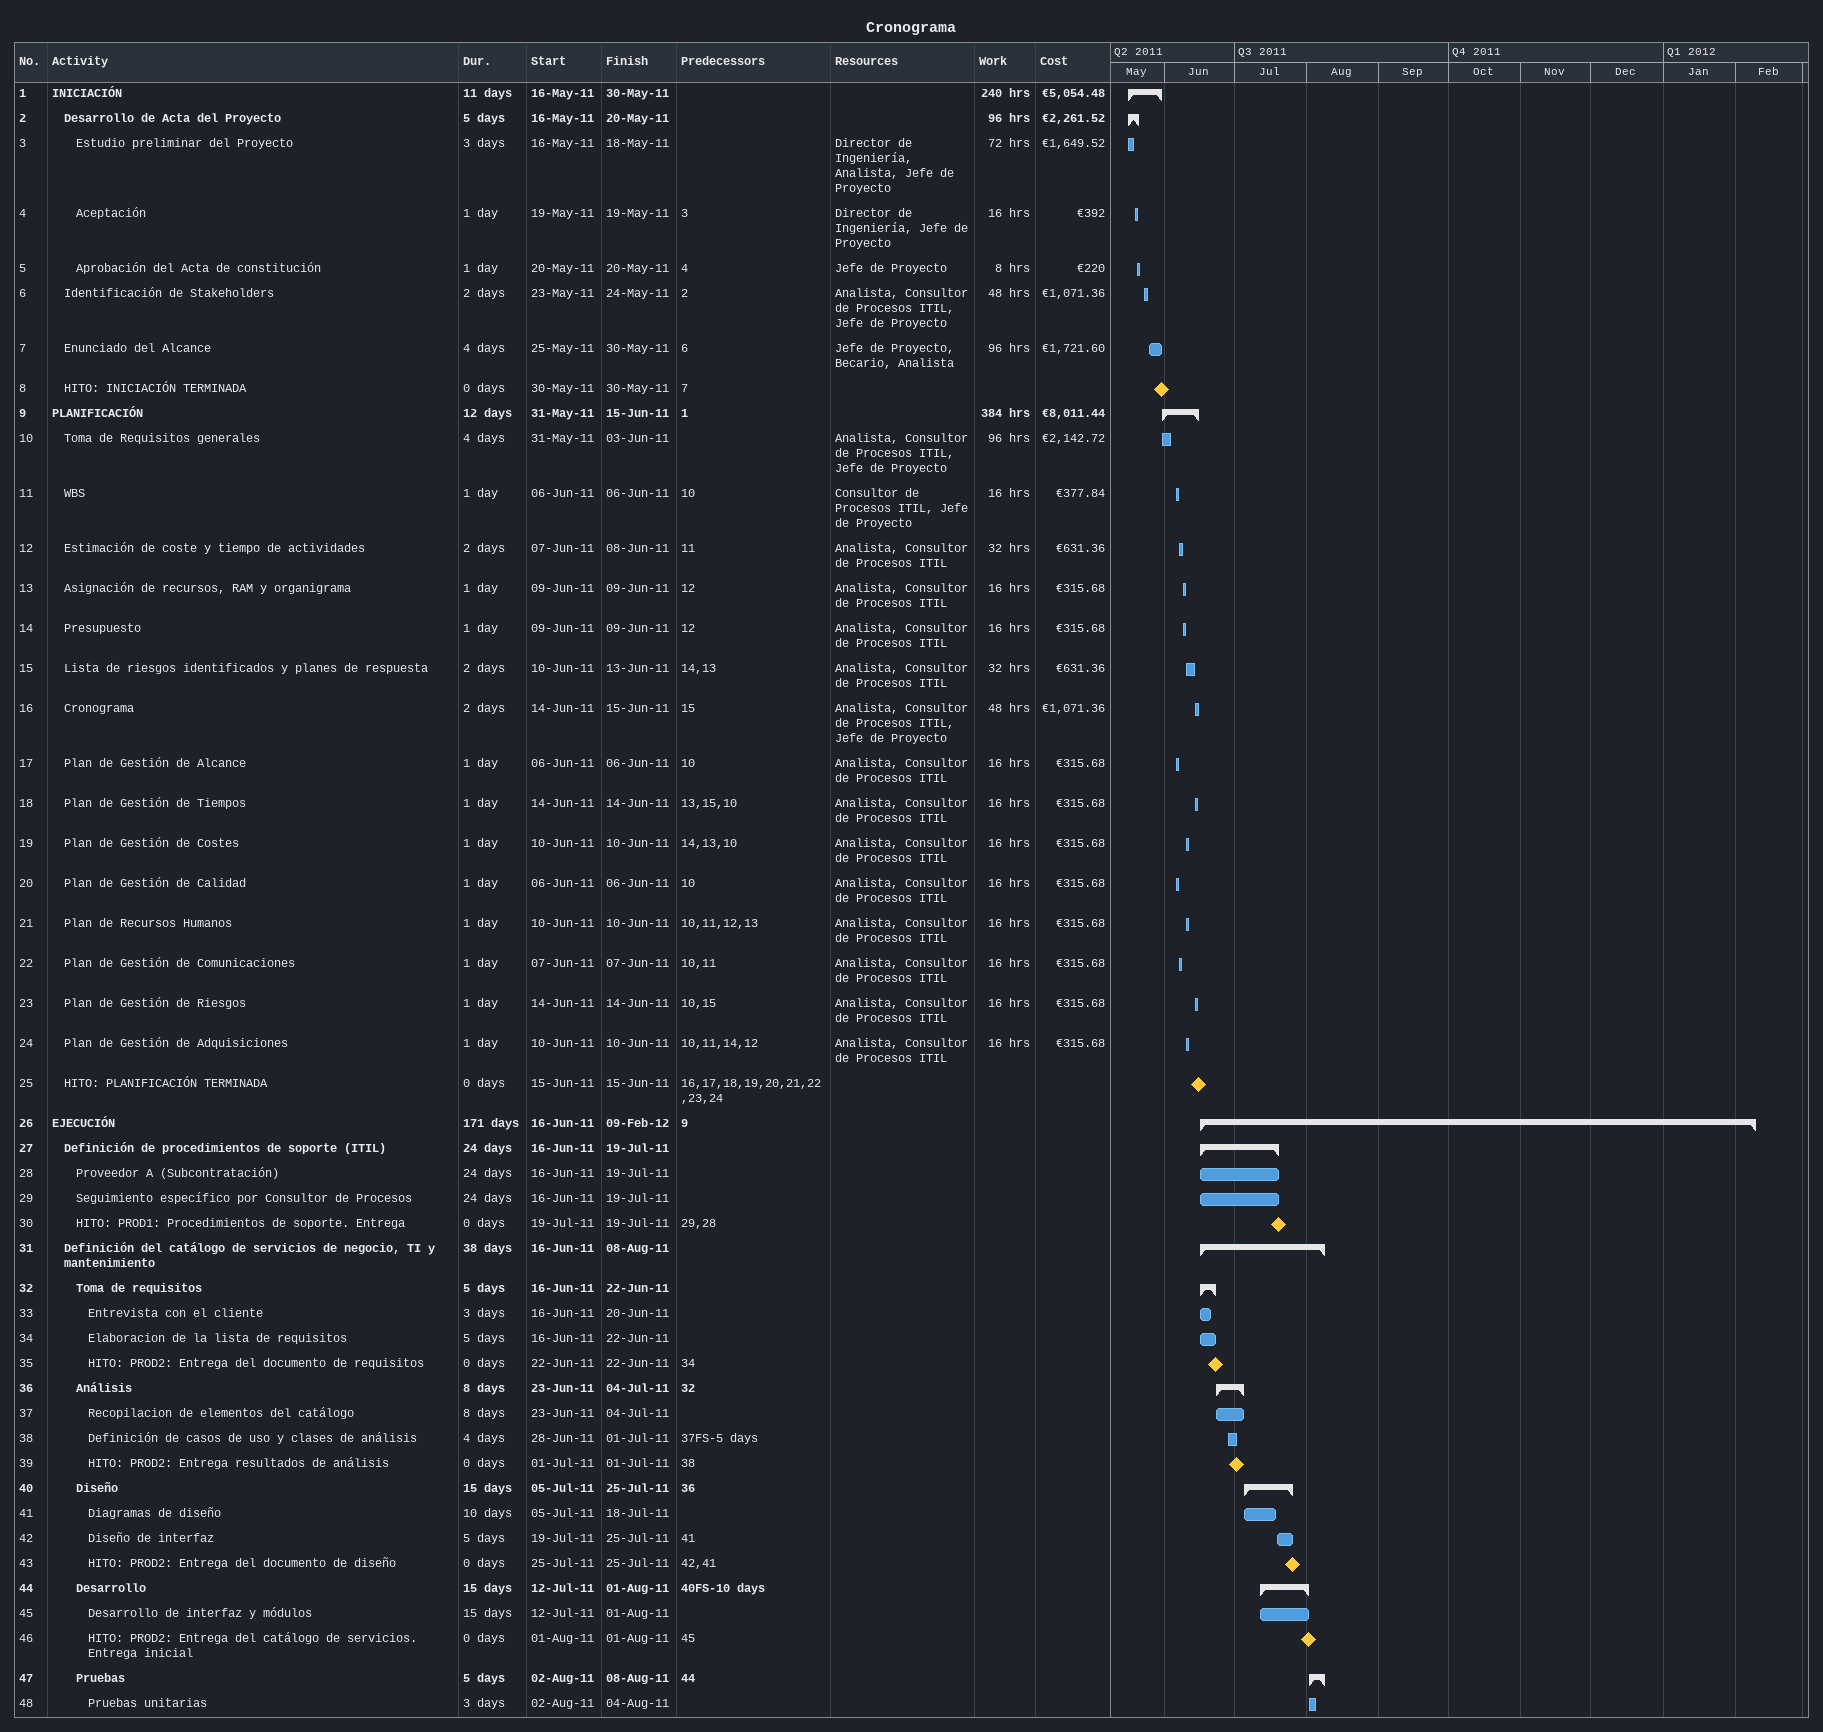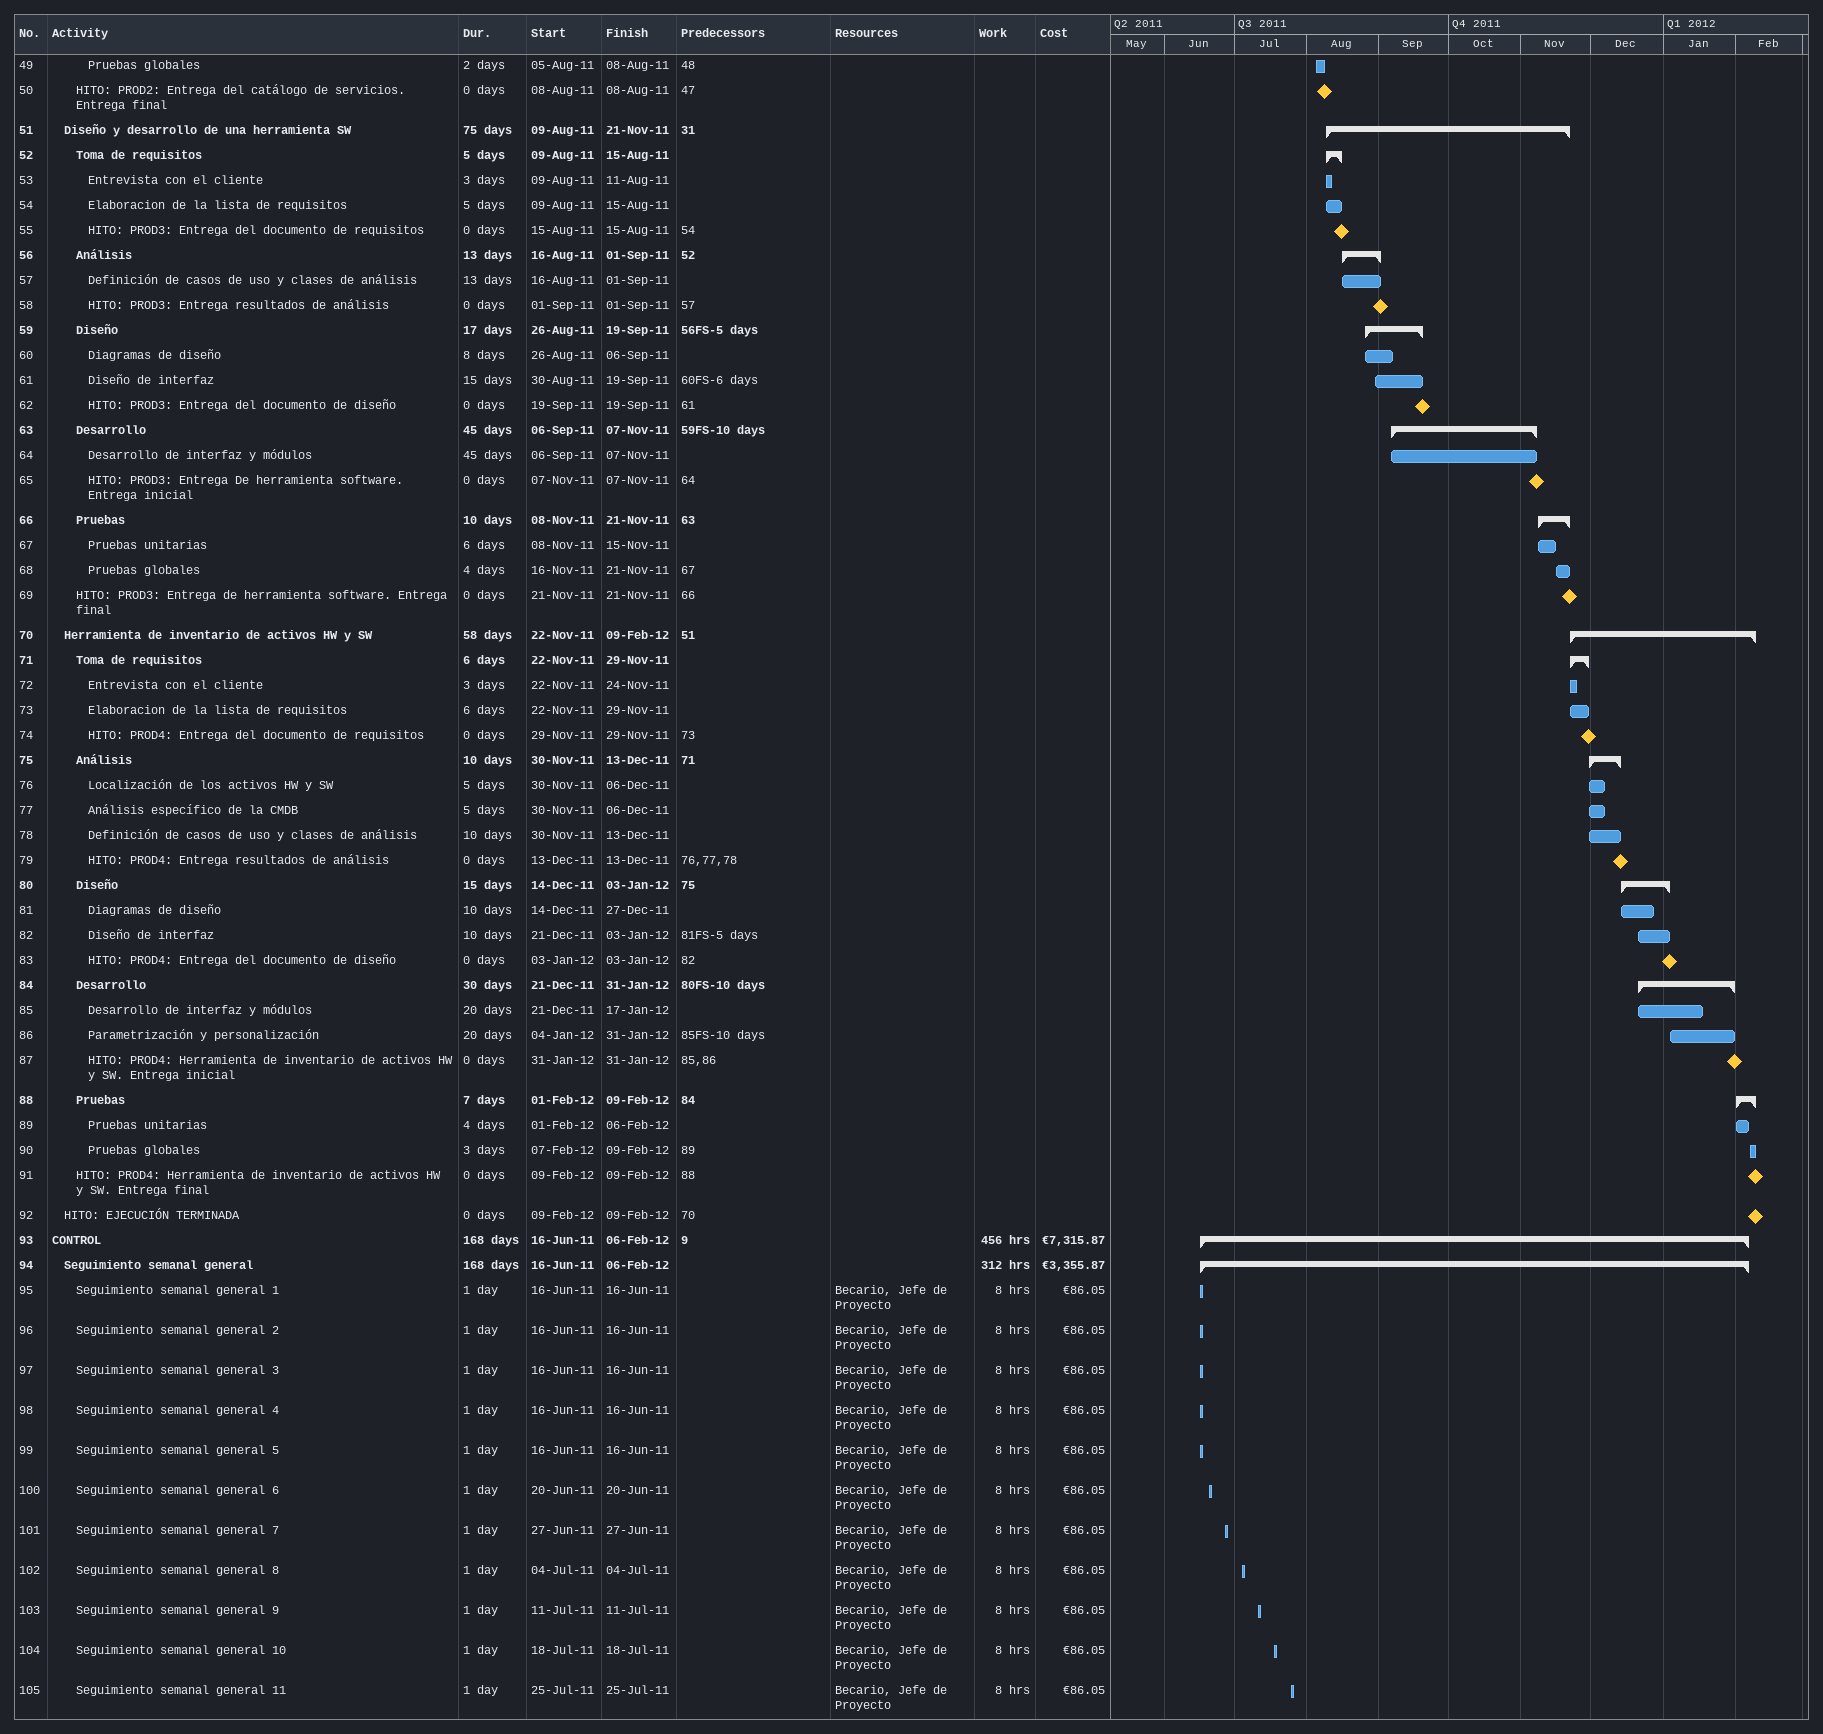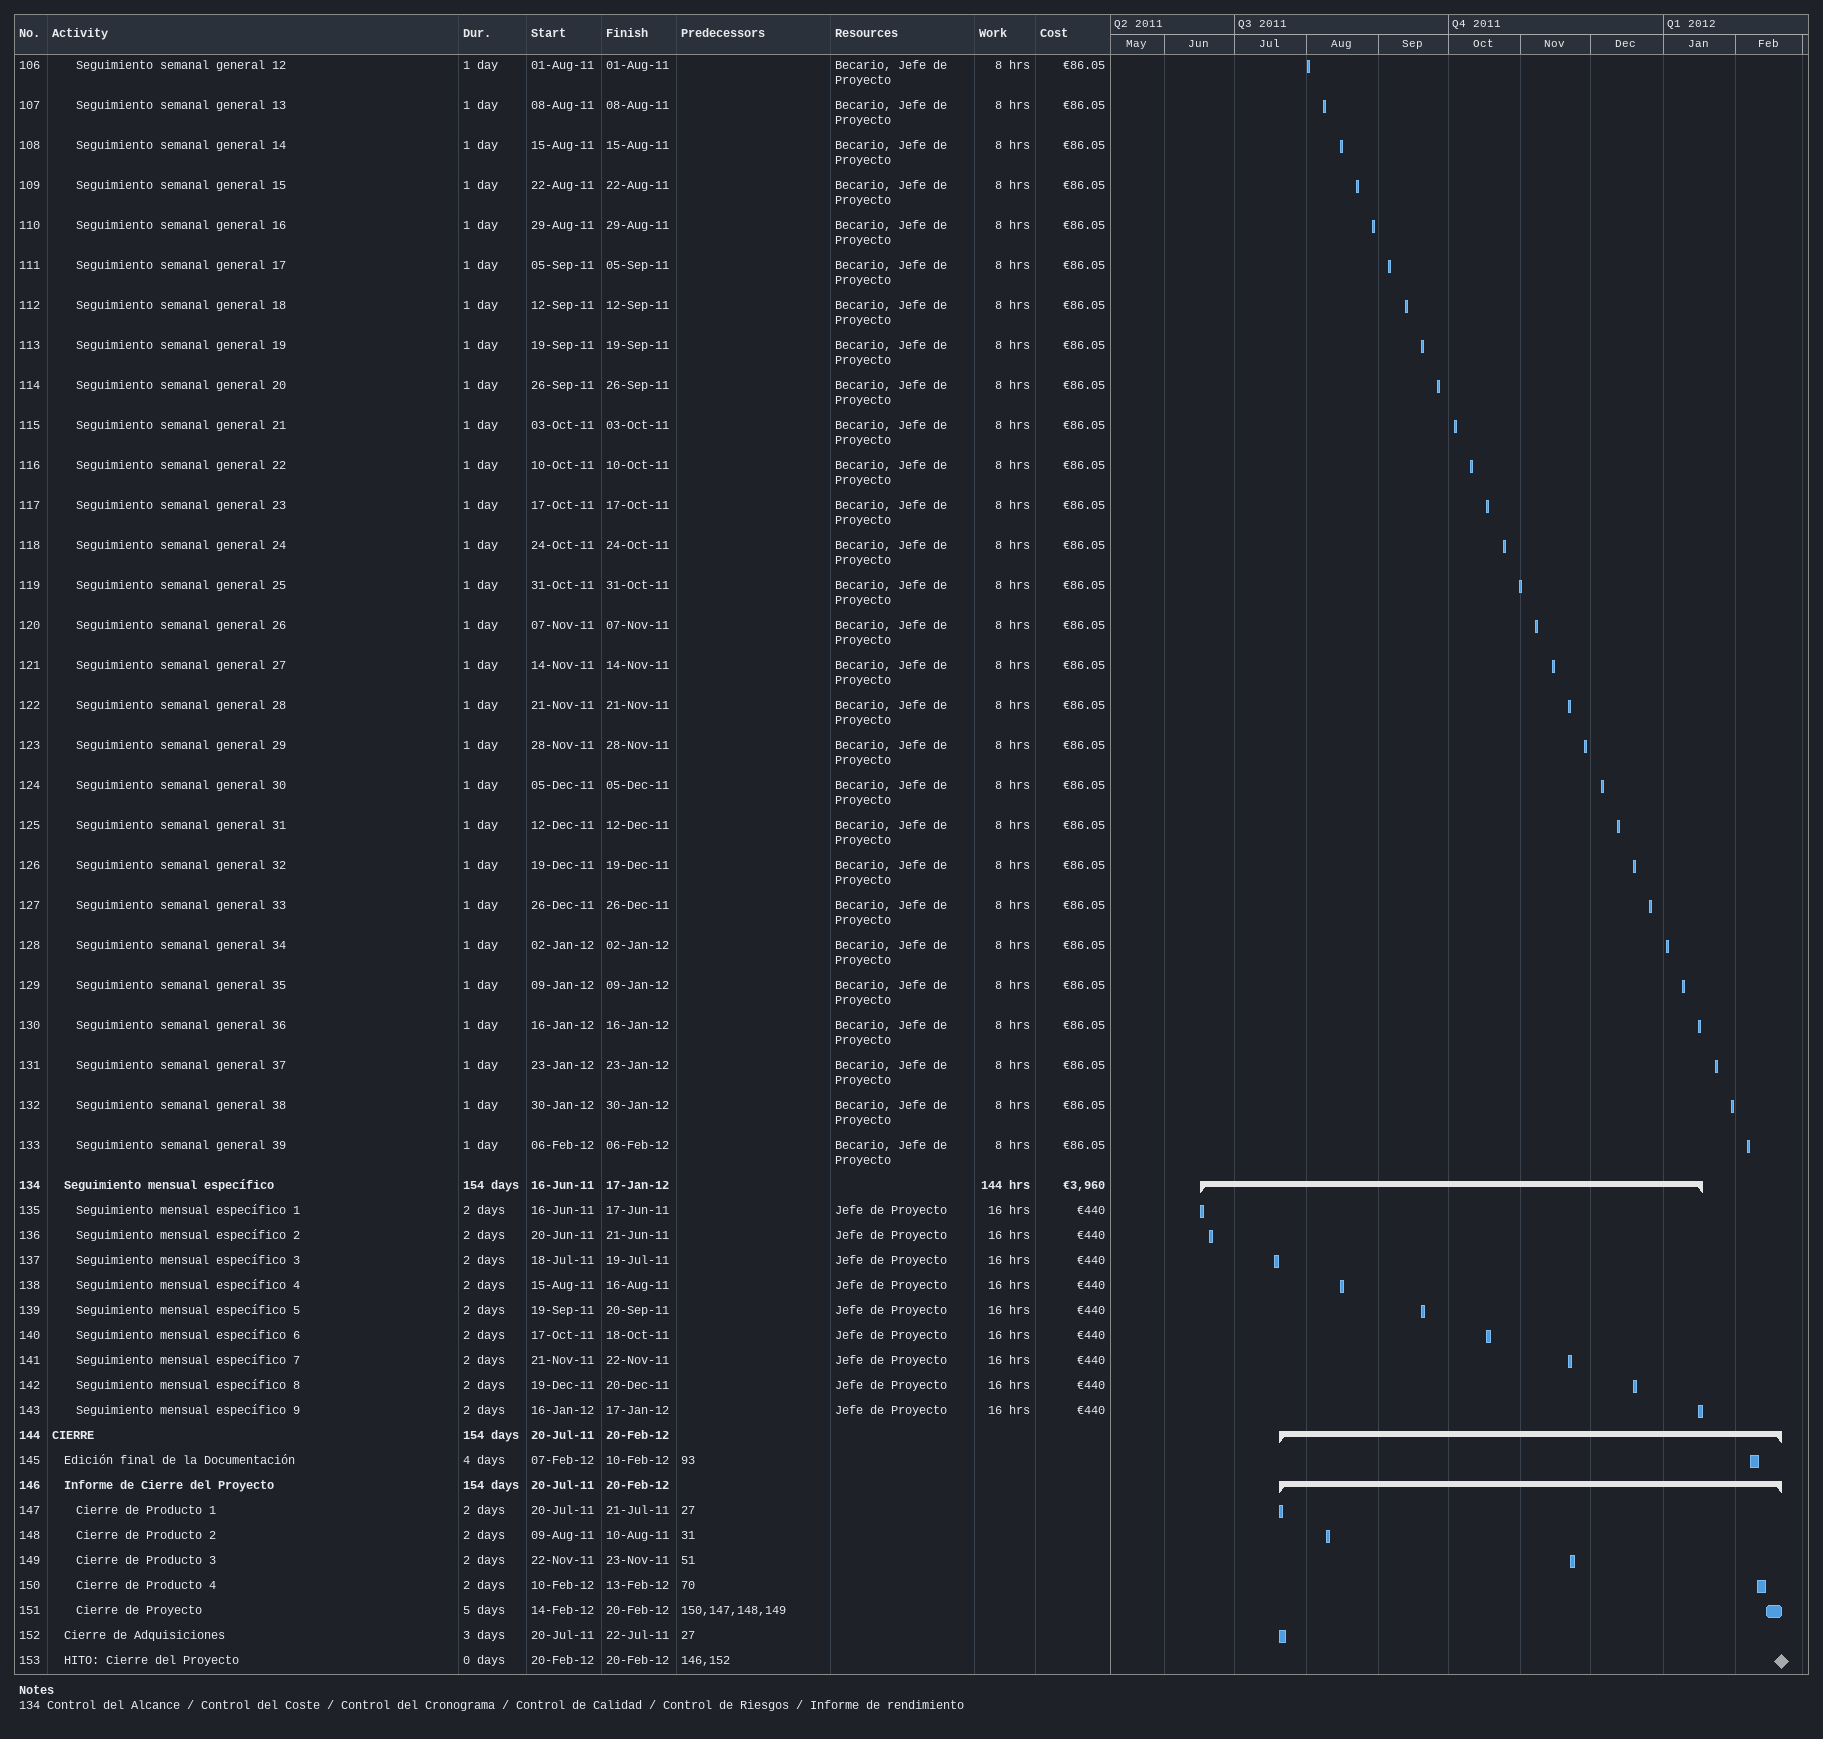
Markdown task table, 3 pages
Cronograma

| ID | Level | Task | Duration | Start | Finish | Predecessors | Resources | Work (h) | Cost (€) |
|---|---|---|---|---|---|---|---|---|---|
| 1 | 1 | **INICIACIÓN** | 11d | 2011-05-16 | 2011-05-30 |  |  | 240 | 5054.48 |
| 2 | 2 | **Desarrollo de Acta del Proyecto** | 5d | 2011-05-16 | 2011-05-20 |  |  | 96 | 2261.52 |
| 3 | 3 | Estudio preliminar del Proyecto | 3d | 2011-05-16 | 2011-05-18 |  | Director de Ingeniería, Analista, Jefe de Proyecto | 72 | 1649.52 |
| 4 | 3 | Aceptación | 1d | 2011-05-19 | 2011-05-19 | 3 | Director de Ingeniería, Jefe de Proyecto | 16 | 392 |
| 5 | 3 | Aprobación del Acta de constitución | 1d | 2011-05-20 | 2011-05-20 | 4 | Jefe de Proyecto | 8 | 220 |
| 6 | 2 | Identificación de Stakeholders | 2d | 2011-05-23 | 2011-05-24 | 2 | Analista, Consultor de Procesos ITIL, Jefe de Proyecto | 48 | 1071.36 |
| 7 | 2 | Enunciado del Alcance | 4d | 2011-05-25 | 2011-05-30 | 6 | Jefe de Proyecto, Becario, Analista | 96 | 1721.60 |
| 8 | 2 | HITO: INICIACIÓN TERMINADA | 0d | 2011-05-30 | 2011-05-30 | 7 |  |  |  |
| 9 | 1 | **PLANIFICACIÓN** | 12d | 2011-05-31 | 2011-06-15 | 1 |  | 384 | 8011.44 |
| 10 | 2 | Toma de Requisitos generales | 4d | 2011-05-31 | 2011-06-03 |  | Analista, Consultor de Procesos ITIL, Jefe de Proyecto | 96 | 2142.72 |
| 11 | 2 | WBS | 1d | 2011-06-06 | 2011-06-06 | 10 | Consultor de Procesos ITIL, Jefe de Proyecto | 16 | 377.84 |
| 12 | 2 | Estimación de coste y tiempo de actividades | 2d | 2011-06-07 | 2011-06-08 | 11 | Analista, Consultor de Procesos ITIL | 32 | 631.36 |
| 13 | 2 | Asignación de recursos, RAM y organigrama | 1d | 2011-06-09 | 2011-06-09 | 12 | Analista, Consultor de Procesos ITIL | 16 | 315.68 |
| 14 | 2 | Presupuesto | 1d | 2011-06-09 | 2011-06-09 | 12 | Analista, Consultor de Procesos ITIL | 16 | 315.68 |
| 15 | 2 | Lista de riesgos identificados y planes de respuesta | 2d | 2011-06-10 | 2011-06-13 | 14, 13 | Analista, Consultor de Procesos ITIL | 32 | 631.36 |
| 16 | 2 | Cronograma | 2d | 2011-06-14 | 2011-06-15 | 15 | Analista, Consultor de Procesos ITIL, Jefe de Proyecto | 48 | 1071.36 |
| 17 | 2 | Plan de Gestión de Alcance | 1d | 2011-06-06 | 2011-06-06 | 10 | Analista, Consultor de Procesos ITIL | 16 | 315.68 |
| 18 | 2 | Plan de Gestión de Tiempos | 1d | 2011-06-14 | 2011-06-14 | 13, 15, 10 | Analista, Consultor de Procesos ITIL | 16 | 315.68 |
| 19 | 2 | Plan de Gestión de Costes | 1d | 2011-06-10 | 2011-06-10 | 14, 13, 10 | Analista, Consultor de Procesos ITIL | 16 | 315.68 |
| 20 | 2 | Plan de Gestión de Calidad | 1d | 2011-06-06 | 2011-06-06 | 10 | Analista, Consultor de Procesos ITIL | 16 | 315.68 |
| 21 | 2 | Plan de Recursos Humanos | 1d | 2011-06-10 | 2011-06-10 | 10, 11, 12, 13 | Analista, Consultor de Procesos ITIL | 16 | 315.68 |
| 22 | 2 | Plan de Gestión de Comunicaciones | 1d | 2011-06-07 | 2011-06-07 | 10, 11 | Analista, Consultor de Procesos ITIL | 16 | 315.68 |
| 23 | 2 | Plan de Gestión de Riesgos | 1d | 2011-06-14 | 2011-06-14 | 10, 15 | Analista, Consultor de Procesos ITIL | 16 | 315.68 |
| 24 | 2 | Plan de Gestión de Adquisiciones | 1d | 2011-06-10 | 2011-06-10 | 10, 11, 14, 12 | Analista, Consultor de Procesos ITIL | 16 | 315.68 |
| 25 | 2 | HITO: PLANIFICACIÓN TERMINADA | 0d | 2011-06-15 | 2011-06-15 | 16, 17, 18, 19, 20, 21, 22, 23, 24 |  |  |  |
| 26 | 1 | **EJECUCIÓN** | 171d | 2011-06-16 | 2012-02-09 | 9 |  |  |  |
| 27 | 2 | **Definición de procedimientos de soporte (ITIL)** | 24d | 2011-06-16 | 2011-07-19 |  |  |  |  |
| 28 | 3 | Proveedor A (Subcontratación) | 24d | 2011-06-16 | 2011-07-19 |  |  |  |  |
| 29 | 3 | Seguimiento específico por Consultor de Procesos | 24d | 2011-06-16 | 2011-07-19 |  |  |  |  |
| 30 | 3 | HITO: PROD1: Procedimientos de soporte. Entrega | 0d | 2011-07-19 | 2011-07-19 | 29, 28 |  |  |  |
| 31 | 2 | **Definición del catálogo de servicios de negocio, TI y mantenimiento** | 38d | 2011-06-16 | 2011-08-08 |  |  |  |  |
| 32 | 3 | **Toma de requisitos** | 5d | 2011-06-16 | 2011-06-22 |  |  |  |  |
| 33 | 4 | Entrevista con el cliente | 3d | 2011-06-16 | 2011-06-20 |  |  |  |  |
| 34 | 4 | Elaboracion de la lista de requisitos | 5d | 2011-06-16 | 2011-06-22 |  |  |  |  |
| 35 | 4 | HITO: PROD2: Entrega del documento de requisitos | 0d | 2011-06-22 | 2011-06-22 | 34 |  |  |  |
| 36 | 3 | **Análisis** | 8d | 2011-06-23 | 2011-07-04 | 32 |  |  |  |
| 37 | 4 | Recopilacion de elementos del catálogo | 8d | 2011-06-23 | 2011-07-04 |  |  |  |  |
| 38 | 4 | Definición de casos de uso y clases de análisis | 4d | 2011-06-28 | 2011-07-01 | 37FS-5d |  |  |  |
| 39 | 4 | HITO: PROD2: Entrega resultados de análisis | 0d | 2011-07-01 | 2011-07-01 | 38 |  |  |  |
| 40 | 3 | **Diseño** | 15d | 2011-07-05 | 2011-07-25 | 36 |  |  |  |
| 41 | 4 | Diagramas de diseño | 10d | 2011-07-05 | 2011-07-18 |  |  |  |  |
| 42 | 4 | Diseño de interfaz | 5d | 2011-07-19 | 2011-07-25 | 41 |  |  |  |
| 43 | 4 | HITO: PROD2: Entrega del documento de diseño | 0d | 2011-07-25 | 2011-07-25 | 42, 41 |  |  |  |
| 44 | 3 | **Desarrollo** | 15d | 2011-07-12 | 2011-08-01 | 40FS-10d |  |  |  |
| 45 | 4 | Desarrollo de interfaz y módulos | 15d | 2011-07-12 | 2011-08-01 |  |  |  |  |
| 46 | 4 | HITO: PROD2: Entrega del catálogo de servicios. Entrega inicial | 0d | 2011-08-01 | 2011-08-01 | 45 |  |  |  |
| 47 | 3 | **Pruebas** | 5d | 2011-08-02 | 2011-08-08 | 44 |  |  |  |
| 48 | 4 | Pruebas unitarias | 3d | 2011-08-02 | 2011-08-04 |  |  |  |  |
| 49 | 4 | Pruebas globales | 2d | 2011-08-05 | 2011-08-08 | 48 |  |  |  |
| 50 | 3 | HITO: PROD2: Entrega del catálogo de servicios. Entrega final | 0d | 2011-08-08 | 2011-08-08 | 47 |  |  |  |
| 51 | 2 | **Diseño y desarrollo de una herramienta SW** | 75d | 2011-08-09 | 2011-11-21 | 31 |  |  |  |
| 52 | 3 | **Toma de requisitos** | 5d | 2011-08-09 | 2011-08-15 |  |  |  |  |
| 53 | 4 | Entrevista con el cliente | 3d | 2011-08-09 | 2011-08-11 |  |  |  |  |
| 54 | 4 | Elaboracion de la lista de requisitos | 5d | 2011-08-09 | 2011-08-15 |  |  |  |  |
| 55 | 4 | HITO: PROD3: Entrega del documento de requisitos | 0d | 2011-08-15 | 2011-08-15 | 54 |  |  |  |
| 56 | 3 | **Análisis** | 13d | 2011-08-16 | 2011-09-01 | 52 |  |  |  |
| 57 | 4 | Definición de casos de uso y clases de análisis | 13d | 2011-08-16 | 2011-09-01 |  |  |  |  |
| 58 | 4 | HITO: PROD3: Entrega resultados de análisis | 0d | 2011-09-01 | 2011-09-01 | 57 |  |  |  |
| 59 | 3 | **Diseño** | 17d | 2011-08-26 | 2011-09-19 | 56FS-5d |  |  |  |
| 60 | 4 | Diagramas de diseño | 8d | 2011-08-26 | 2011-09-06 |  |  |  |  |
| 61 | 4 | Diseño de interfaz | 15d | 2011-08-30 | 2011-09-19 | 60FS-6d |  |  |  |
| 62 | 4 | HITO: PROD3: Entrega del documento de diseño | 0d | 2011-09-19 | 2011-09-19 | 61 |  |  |  |
| 63 | 3 | **Desarrollo** | 45d | 2011-09-06 | 2011-11-07 | 59FS-10d |  |  |  |
| 64 | 4 | Desarrollo de interfaz y módulos | 45d | 2011-09-06 | 2011-11-07 |  |  |  |  |
| 65 | 4 | HITO: PROD3: Entrega De herramienta software. Entrega inicial | 0d | 2011-11-07 | 2011-11-07 | 64 |  |  |  |
| 66 | 3 | **Pruebas** | 10d | 2011-11-08 | 2011-11-21 | 63 |  |  |  |
| 67 | 4 | Pruebas unitarias | 6d | 2011-11-08 | 2011-11-15 |  |  |  |  |
| 68 | 4 | Pruebas globales | 4d | 2011-11-16 | 2011-11-21 | 67 |  |  |  |
| 69 | 3 | HITO: PROD3: Entrega de herramienta software. Entrega final | 0d | 2011-11-21 | 2011-11-21 | 66 |  |  |  |
| 70 | 2 | **Herramienta de inventario de activos HW y SW** | 58d | 2011-11-22 | 2012-02-09 | 51 |  |  |  |
| 71 | 3 | **Toma de requisitos** | 6d | 2011-11-22 | 2011-11-29 |  |  |  |  |
| 72 | 4 | Entrevista con el cliente | 3d | 2011-11-22 | 2011-11-24 |  |  |  |  |
| 73 | 4 | Elaboracion de la lista de requisitos | 6d | 2011-11-22 | 2011-11-29 |  |  |  |  |
| 74 | 4 | HITO: PROD4: Entrega del documento de requisitos | 0d | 2011-11-29 | 2011-11-29 | 73 |  |  |  |
| 75 | 3 | **Análisis** | 10d | 2011-11-30 | 2011-12-13 | 71 |  |  |  |
| 76 | 4 | Localización de los activos HW y SW | 5d | 2011-11-30 | 2011-12-06 |  |  |  |  |
| 77 | 4 | Análisis específico de la CMDB | 5d | 2011-11-30 | 2011-12-06 |  |  |  |  |
| 78 | 4 | Definición de casos de uso y clases de análisis | 10d | 2011-11-30 | 2011-12-13 |  |  |  |  |
| 79 | 4 | HITO: PROD4: Entrega resultados de análisis | 0d | 2011-12-13 | 2011-12-13 | 76, 77, 78 |  |  |  |
| 80 | 3 | **Diseño** | 15d | 2011-12-14 | 2012-01-03 | 75 |  |  |  |
| 81 | 4 | Diagramas de diseño | 10d | 2011-12-14 | 2011-12-27 |  |  |  |  |
| 82 | 4 | Diseño de interfaz | 10d | 2011-12-21 | 2012-01-03 | 81FS-5d |  |  |  |
| 83 | 4 | HITO: PROD4: Entrega del documento de diseño | 0d | 2012-01-03 | 2012-01-03 | 82 |  |  |  |
| 84 | 3 | **Desarrollo** | 30d | 2011-12-21 | 2012-01-31 | 80FS-10d |  |  |  |
| 85 | 4 | Desarrollo de interfaz y módulos | 20d | 2011-12-21 | 2012-01-17 |  |  |  |  |
| 86 | 4 | Parametrización y personalización | 20d | 2012-01-04 | 2012-01-31 | 85FS-10d |  |  |  |
| 87 | 4 | HITO: PROD4: Herramienta de inventario de activos HW y SW. Entrega inicial | 0d | 2012-01-31 | 2012-01-31 | 85, 86 |  |  |  |
| 88 | 3 | **Pruebas** | 7d | 2012-02-01 | 2012-02-09 | 84 |  |  |  |
| 89 | 4 | Pruebas unitarias | 4d | 2012-02-01 | 2012-02-06 |  |  |  |  |
| 90 | 4 | Pruebas globales | 3d | 2012-02-07 | 2012-02-09 | 89 |  |  |  |
| 91 | 3 | HITO: PROD4: Herramienta de inventario de activos HW y SW. Entrega final | 0d | 2012-02-09 | 2012-02-09 | 88 |  |  |  |
| 92 | 2 | HITO: EJECUCIÓN TERMINADA | 0d | 2012-02-09 | 2012-02-09 | 70 |  |  |  |
| 93 | 1 | **CONTROL** | 168d | 2011-06-16 | 2012-02-06 | 9 |  | 456 | 7315.87 |
| 94 | 2 | **Seguimiento semanal general** | 168d | 2011-06-16 | 2012-02-06 |  |  | 312 | 3355.87 |
| 95 | 3 | Seguimiento semanal general 1 | 1d | 2011-06-16 | 2011-06-16 |  | Becario, Jefe de Proyecto | 8 | 86.05 |
| 96 | 3 | Seguimiento semanal general 2 | 1d | 2011-06-16 | 2011-06-16 |  | Becario, Jefe de Proyecto | 8 | 86.05 |
| 97 | 3 | Seguimiento semanal general 3 | 1d | 2011-06-16 | 2011-06-16 |  | Becario, Jefe de Proyecto | 8 | 86.05 |
| 98 | 3 | Seguimiento semanal general 4 | 1d | 2011-06-16 | 2011-06-16 |  | Becario, Jefe de Proyecto | 8 | 86.05 |
| 99 | 3 | Seguimiento semanal general 5 | 1d | 2011-06-16 | 2011-06-16 |  | Becario, Jefe de Proyecto | 8 | 86.05 |
| 100 | 3 | Seguimiento semanal general 6 | 1d | 2011-06-20 | 2011-06-20 |  | Becario, Jefe de Proyecto | 8 | 86.05 |
| 101 | 3 | Seguimiento semanal general 7 | 1d | 2011-06-27 | 2011-06-27 |  | Becario, Jefe de Proyecto | 8 | 86.05 |
| 102 | 3 | Seguimiento semanal general 8 | 1d | 2011-07-04 | 2011-07-04 |  | Becario, Jefe de Proyecto | 8 | 86.05 |
| 103 | 3 | Seguimiento semanal general 9 | 1d | 2011-07-11 | 2011-07-11 |  | Becario, Jefe de Proyecto | 8 | 86.05 |
| 104 | 3 | Seguimiento semanal general 10 | 1d | 2011-07-18 | 2011-07-18 |  | Becario, Jefe de Proyecto | 8 | 86.05 |
| 105 | 3 | Seguimiento semanal general 11 | 1d | 2011-07-25 | 2011-07-25 |  | Becario, Jefe de Proyecto | 8 | 86.05 |
| 106 | 3 | Seguimiento semanal general 12 | 1d | 2011-08-01 | 2011-08-01 |  | Becario, Jefe de Proyecto | 8 | 86.05 |
| 107 | 3 | Seguimiento semanal general 13 | 1d | 2011-08-08 | 2011-08-08 |  | Becario, Jefe de Proyecto | 8 | 86.05 |
| 108 | 3 | Seguimiento semanal general 14 | 1d | 2011-08-15 | 2011-08-15 |  | Becario, Jefe de Proyecto | 8 | 86.05 |
| 109 | 3 | Seguimiento semanal general 15 | 1d | 2011-08-22 | 2011-08-22 |  | Becario, Jefe de Proyecto | 8 | 86.05 |
| 110 | 3 | Seguimiento semanal general 16 | 1d | 2011-08-29 | 2011-08-29 |  | Becario, Jefe de Proyecto | 8 | 86.05 |
| 111 | 3 | Seguimiento semanal general 17 | 1d | 2011-09-05 | 2011-09-05 |  | Becario, Jefe de Proyecto | 8 | 86.05 |
| 112 | 3 | Seguimiento semanal general 18 | 1d | 2011-09-12 | 2011-09-12 |  | Becario, Jefe de Proyecto | 8 | 86.05 |
| 113 | 3 | Seguimiento semanal general 19 | 1d | 2011-09-19 | 2011-09-19 |  | Becario, Jefe de Proyecto | 8 | 86.05 |
| 114 | 3 | Seguimiento semanal general 20 | 1d | 2011-09-26 | 2011-09-26 |  | Becario, Jefe de Proyecto | 8 | 86.05 |
| 115 | 3 | Seguimiento semanal general 21 | 1d | 2011-10-03 | 2011-10-03 |  | Becario, Jefe de Proyecto | 8 | 86.05 |
| 116 | 3 | Seguimiento semanal general 22 | 1d | 2011-10-10 | 2011-10-10 |  | Becario, Jefe de Proyecto | 8 | 86.05 |
| 117 | 3 | Seguimiento semanal general 23 | 1d | 2011-10-17 | 2011-10-17 |  | Becario, Jefe de Proyecto | 8 | 86.05 |
| 118 | 3 | Seguimiento semanal general 24 | 1d | 2011-10-24 | 2011-10-24 |  | Becario, Jefe de Proyecto | 8 | 86.05 |
| 119 | 3 | Seguimiento semanal general 25 | 1d | 2011-10-31 | 2011-10-31 |  | Becario, Jefe de Proyecto | 8 | 86.05 |
| 120 | 3 | Seguimiento semanal general 26 | 1d | 2011-11-07 | 2011-11-07 |  | Becario, Jefe de Proyecto | 8 | 86.05 |
| 121 | 3 | Seguimiento semanal general 27 | 1d | 2011-11-14 | 2011-11-14 |  | Becario, Jefe de Proyecto | 8 | 86.05 |
| 122 | 3 | Seguimiento semanal general 28 | 1d | 2011-11-21 | 2011-11-21 |  | Becario, Jefe de Proyecto | 8 | 86.05 |
| 123 | 3 | Seguimiento semanal general 29 | 1d | 2011-11-28 | 2011-11-28 |  | Becario, Jefe de Proyecto | 8 | 86.05 |
| 124 | 3 | Seguimiento semanal general 30 | 1d | 2011-12-05 | 2011-12-05 |  | Becario, Jefe de Proyecto | 8 | 86.05 |
| 125 | 3 | Seguimiento semanal general 31 | 1d | 2011-12-12 | 2011-12-12 |  | Becario, Jefe de Proyecto | 8 | 86.05 |
| 126 | 3 | Seguimiento semanal general 32 | 1d | 2011-12-19 | 2011-12-19 |  | Becario, Jefe de Proyecto | 8 | 86.05 |
| 127 | 3 | Seguimiento semanal general 33 | 1d | 2011-12-26 | 2011-12-26 |  | Becario, Jefe de Proyecto | 8 | 86.05 |
| 128 | 3 | Seguimiento semanal general 34 | 1d | 2012-01-02 | 2012-01-02 |  | Becario, Jefe de Proyecto | 8 | 86.05 |
| 129 | 3 | Seguimiento semanal general 35 | 1d | 2012-01-09 | 2012-01-09 |  | Becario, Jefe de Proyecto | 8 | 86.05 |
| 130 | 3 | Seguimiento semanal general 36 | 1d | 2012-01-16 | 2012-01-16 |  | Becario, Jefe de Proyecto | 8 | 86.05 |
| 131 | 3 | Seguimiento semanal general 37 | 1d | 2012-01-23 | 2012-01-23 |  | Becario, Jefe de Proyecto | 8 | 86.05 |
| 132 | 3 | Seguimiento semanal general 38 | 1d | 2012-01-30 | 2012-01-30 |  | Becario, Jefe de Proyecto | 8 | 86.05 |
| 133 | 3 | Seguimiento semanal general 39 | 1d | 2012-02-06 | 2012-02-06 |  | Becario, Jefe de Proyecto | 8 | 86.05 |
| 134 | 2 | **Seguimiento mensual específico** | 154d | 2011-06-16 | 2012-01-17 |  |  | 144 | 3960 |
| 135 | 3 | Seguimiento mensual específico 1 | 2d | 2011-06-16 | 2011-06-17 |  | Jefe de Proyecto | 16 | 440 |
| 136 | 3 | Seguimiento mensual específico 2 | 2d | 2011-06-20 | 2011-06-21 |  | Jefe de Proyecto | 16 | 440 |
| 137 | 3 | Seguimiento mensual específico 3 | 2d | 2011-07-18 | 2011-07-19 |  | Jefe de Proyecto | 16 | 440 |
| 138 | 3 | Seguimiento mensual específico 4 | 2d | 2011-08-15 | 2011-08-16 |  | Jefe de Proyecto | 16 | 440 |
| 139 | 3 | Seguimiento mensual específico 5 | 2d | 2011-09-19 | 2011-09-20 |  | Jefe de Proyecto | 16 | 440 |
| 140 | 3 | Seguimiento mensual específico 6 | 2d | 2011-10-17 | 2011-10-18 |  | Jefe de Proyecto | 16 | 440 |
| 141 | 3 | Seguimiento mensual específico 7 | 2d | 2011-11-21 | 2011-11-22 |  | Jefe de Proyecto | 16 | 440 |
| 142 | 3 | Seguimiento mensual específico 8 | 2d | 2011-12-19 | 2011-12-20 |  | Jefe de Proyecto | 16 | 440 |
| 143 | 3 | Seguimiento mensual específico 9 | 2d | 2012-01-16 | 2012-01-17 |  | Jefe de Proyecto | 16 | 440 |
| 144 | 1 | **CIERRE** | 154d | 2011-07-20 | 2012-02-20 |  |  |  |  |
| 145 | 2 | Edición final de la Documentación | 4d | 2012-02-07 | 2012-02-10 | 93 |  |  |  |
| 146 | 2 | **Informe de Cierre del Proyecto** | 154d | 2011-07-20 | 2012-02-20 |  |  |  |  |
| 147 | 3 | Cierre de Producto 1 | 2d | 2011-07-20 | 2011-07-21 | 27 |  |  |  |
| 148 | 3 | Cierre de Producto 2 | 2d | 2011-08-09 | 2011-08-10 | 31 |  |  |  |
| 149 | 3 | Cierre de Producto 3 | 2d | 2011-11-22 | 2011-11-23 | 51 |  |  |  |
| 150 | 3 | Cierre de Producto 4 | 2d | 2012-02-10 | 2012-02-13 | 70 |  |  |  |
| 151 | 3 | Cierre de Proyecto | 5d | 2012-02-14 | 2012-02-20 | 150, 147, 148, 149 |  |  |  |
| 152 | 2 | Cierre de Adquisiciones | 3d | 2011-07-20 | 2011-07-22 | 27 |  |  |  |
| 153 | 2 | HITO: Cierre del Proyecto | 0d | 2012-02-20 | 2012-02-20 | 146, 152 |  |  |  |

Notes
- 134: Control del Alcance / Control del Coste / Control del Cronograma / Control de Calidad / Control de Riesgos / Informe de rendimiento
